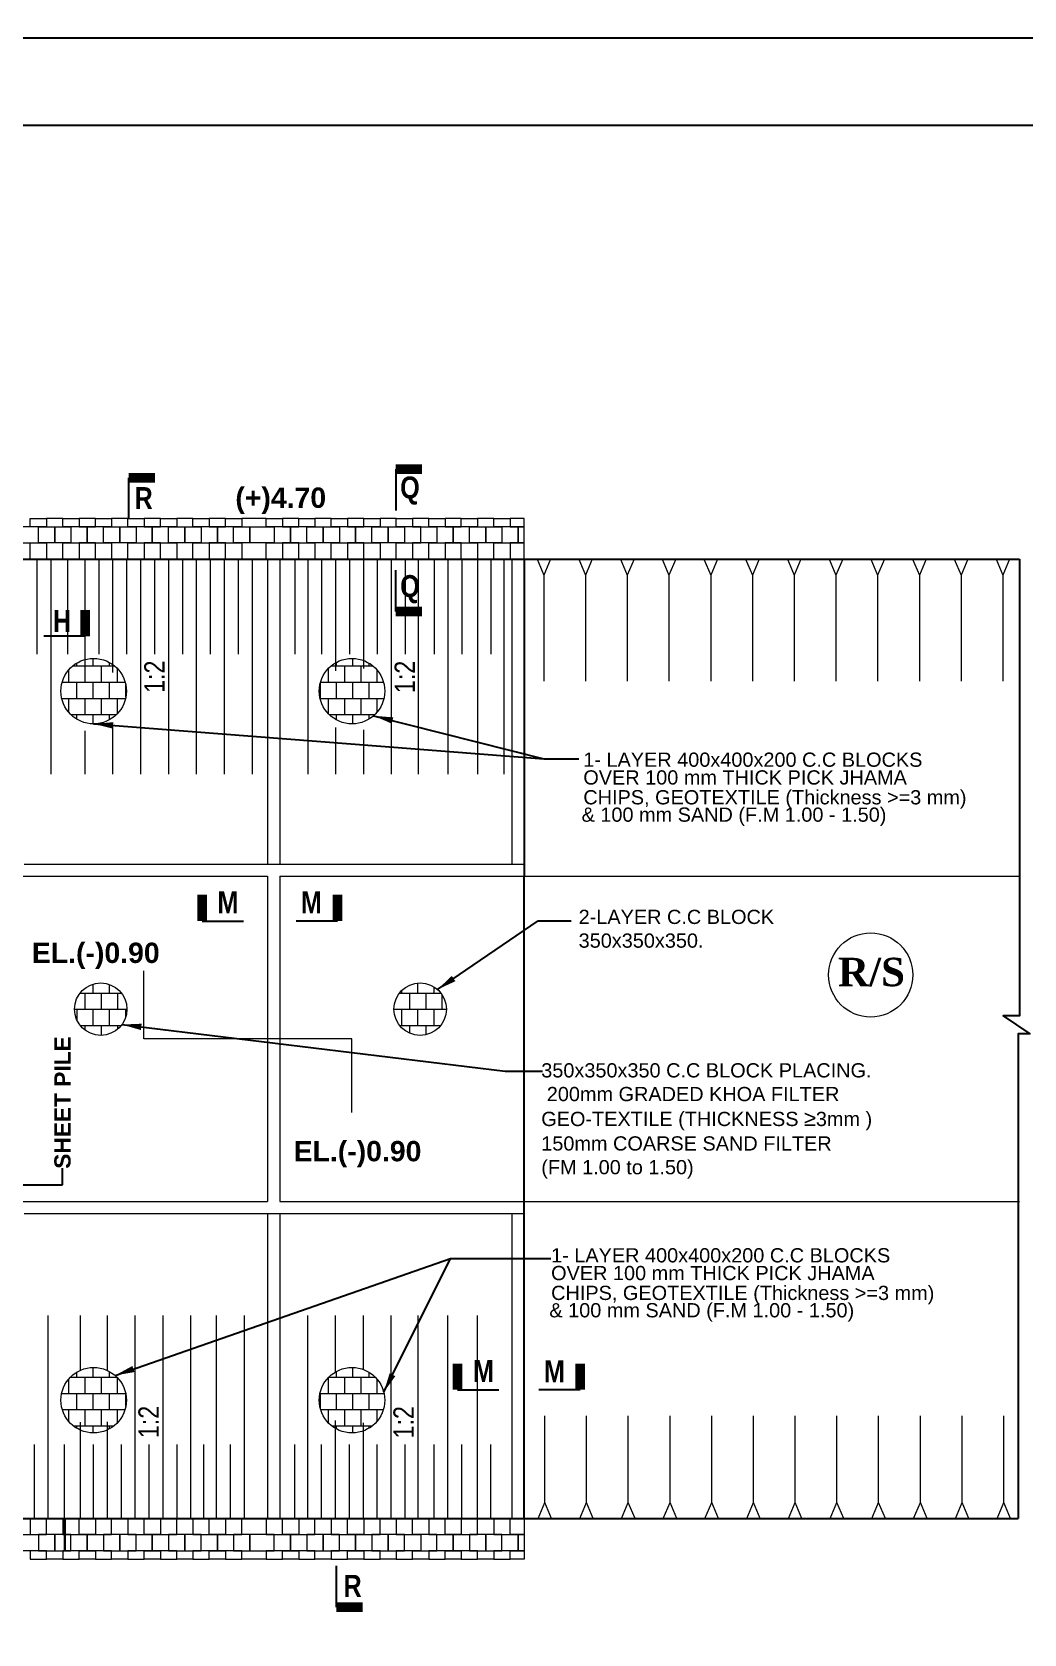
# Model space of a CAD drawing. Extents: x -358915 to 1258323, y -1667244 to -305611.
# Drawn here: x 196724 to 221126, y -1470152 to -1430739 of the extents above; entities that cross this region are included whole.
import ezdxf

# ---------------------------------------------------------------- set-up
doc = ezdxf.new("R2010")
doc.units = 0
doc.header["$LTSCALE"] = 300
doc.header["$MEASUREMENT"] = 0
doc.layers.get('DEFPOINTS').update_dxf_attribs({"linetype": 'CONTINUOUS'})
for name, color, linetype, lineweight in [('Dim', 7, 'CONTINUOUS', 9), ('Dimension', 8, 'CONTINUOUS', 18), ('line2', 3, 'CONTINUOUS', 30), ('slop', 8, 'CONTINUOUS', 9)]:
    doc.layers.add(name, color=color, linetype=linetype, lineweight=lineweight)
doc.layers.add('LINE', color=7, linetype='CONTINUOUS')
doc.layers.add('TEXT', color=10, linetype='CONTINUOUS')
doc.styles.add('1-2', font='arial.ttf')
doc.styles.add('3-16', font='ARIALN.TTF')
doc.styles.add('Arial', font='arial.ttf')
doc.styles.add('DIM', font='isocp3.shx')
doc.styles.add('text', font='ARIALN.TTF', dxfattribs={"height": 1.6})
doc.dimstyles.new('3', dxfattribs={"dimtxt": 225, "dimasz": 350, "dimexe": 100, "dimexo": 25, "dimgap": 9, "dimtad": 0, "dimdec": 0, "dimzin": 0, "dimdsep": 46, "dimtxsty": 'Standard', "dimcen": 0, "dimclrd": 5, "dimclre": 6, "dimclrt": 256, "dimadec": 0, "dimazin": 0, "dimtfac": 1, "dimtdec": 0, "dimtofl": 0, "dimtmove": 2, "dimatfit": 3, "dimfxl": 1, "dimtolj": 1, "dimtzin": 0, "dimarcsym": 0})
doc.dimstyles.new('dim_240', dxfattribs={"dimtxt": 480, "dimasz": 480, "dimexe": 300, "dimexo": 200, "dimgap": 200, "dimtad": 1, "dimdec": 0, "dimzin": 0, "dimdsep": 46, "dimtxsty": 'DIM', "dimcen": 350, "dimclrd": 5, "dimclre": 5, "dimclrt": 7, "dimadec": 0, "dimazin": 0, "dimtfac": 1, "dimtdec": 0, "dimtmove": 0, "dimatfit": 3, "dimfxl": 20, "dimtolj": 1, "dimtzin": 0, "dimarcsym": 0})

# ---------------------------------------------------------------- blocks, each defined once
blk = doc.blocks.new('sec')
at = {"layer": 'TEXT', "color": 5, "const_width": 200}
blk.add_lwpolyline([(0, 0), (0, 537)], dxfattribs=at)
at = {"layer": 'TEXT', "color": 5}
blk.add_lwpolyline([(0, 0), (-848, 0)], dxfattribs=at)
blk = doc.blocks.new('*D1496')
at = {"layer": 'DEFPOINTS', "color": 0, "ltscale": 0.5, "transparency": 16777216}
for p in [(234603, -1430887), (124786, -1433031), (234603, -1433031)]:
    blk.add_point(p, dxfattribs=at)
at = {"layer": 'LINE', "color": 6, "lineweight": -2, "ltscale": 0.5, "transparency": 16777216}
for p, q in [((124786, -1433006), (124786, -1430787)), ((234603, -1433006), (234603, -1430787))]:
    blk.add_line(p, q, dxfattribs=at)
at = {"layer": 'LINE', "color": 5, "lineweight": -2, "ltscale": 0.5, "transparency": 16777216}
for p, q in [((125136, -1430887), (179141, -1430887)), ((234253, -1430887), (180247, -1430887))]:
    blk.add_line(p, q, dxfattribs=at)
at = {"layer": 'LINE', "color": 5, "ltscale": 0.5, "transparency": 16777216}
for points in [[(125136, -1430829), (125136, -1430945), (124786, -1430887)], [(234253, -1430829), (234253, -1430945), (234603, -1430887)]]:
    blk.add_solid(points, dxfattribs=at)
at = {"layer": 'LINE', "ltscale": 0.5, "transparency": 16777216, "insert": (179694, -1430887), "char_height": 225, "attachment_point": 5}
blk.add_mtext('\\A1;109817', dxfattribs=at)

msp = doc.modelspace()

# ---------------------------------------------------------------- hatches: boundary and pattern name
at = {"layer": 'Dimension', "lineweight": 13, "ltscale": 2}
h = msp.add_hatch(dxfattribs=at)
h.set_pattern_fill('AR-B88', color=8, scale=50, style=0)
h.set_pattern_definition([(0, (-173570.24, -1517933.85), (9e-14, 400), []), (90, (-173570.24, -1517933.85), (-200, 400), [400, -400])])
h.paths.add_polyline_path([(199044.4, -1446955.7, 1), (197433.4, -1446955.7, 1)])
h = msp.add_hatch(dxfattribs=at)
h.set_pattern_fill('AR-B88', color=8, scale=50, style=0)
h.set_pattern_definition([(0, (-172382.9, -1517933.85), (9e-14, 400), []), (90, (-172382.91, -1517933.85), (-200, 400), [400, -400])])
h.paths.add_polyline_path([(205402.2, -1446955.7, 1), (203791.2, -1446955.7, 1)])
h = msp.add_hatch(dxfattribs=at)
h.set_pattern_fill('AR-B88', color=8, scale=50, style=0)
h.set_pattern_definition([(0, (-173968.74, -1517983.85), (9e-14, 400), []), (90, (-173968.74, -1517983.85), (-200, 400), [400, -400])])
h.paths.add_polyline_path([(197769.5, -1454780, 1), (199058.3, -1454780, 1)])
h = msp.add_hatch(dxfattribs=at)
h.set_pattern_fill('AR-B88', color=8, scale=50, style=0)
h.set_pattern_definition([(0, (-172382.9, -1517983.85), (9e-14, 400), []), (90, (-172382.91, -1517983.85), (-200, 400), [400, -400])])
h.paths.add_polyline_path([(205627.6, -1454780, 1), (206916.4, -1454780, 1)])
h = msp.add_hatch(dxfattribs=at)
h.set_pattern_fill('AR-B88', color=8, scale=50, style=0)
h.set_pattern_definition([(0, (-173570.24, -1517833.85), (9e-14, 400), []), (90, (-173570.24, -1517833.85), (-200, 400), [400, -400])])
h.paths.add_polyline_path([(197433.4, -1464401.1, 1), (199044.4, -1464401.1, 1)])
h = msp.add_hatch(dxfattribs=at)
h.set_pattern_fill('AR-B88', color=8, scale=50, style=0)
h.set_pattern_definition([(0, (-172382.9, -1517833.85), (9e-14, 400), []), (90, (-172382.91, -1517833.85), (-200, 400), [400, -400])])
h.paths.add_polyline_path([(203791.2, -1464401.1, 1), (205402.2, -1464401.1, 1)])

# ---------------------------------------------------------------- linework, layer by layer
at = {"layer": 'Dim', "color": 8, "ltscale": 500}
for p, q in [((196842.9, -1443709.1), (196842.9, -1446045.7)), ((197185.8, -1443709.1), (197185.8, -1448995.1)), ((197597.8, -1443709.1), (197597.8, -1446045.7)), ((198021.7, -1443709.1), (198021.7, -1446380.1)), ((198364.6, -1443709.1), (198364.6, -1446045.7)), ((198707.5, -1443709.1), (198707.5, -1446500.6)), ((199050.4, -1443709.1), (199050.4, -1446045.7)), ((199393.3, -1443709.1), (199393.3, -1448995.1)), ((199736.2, -1443709.1), (199736.2, -1446045.7)), ((200079.1, -1443709.1), (200079.1, -1448995.1)), ((200422, -1443709.1), (200422, -1446045.7)), ((200764.9, -1443709.1), (200764.9, -1448995.1)), ((201107.8, -1443709.1), (201107.8, -1446045.7)), ((201450.7, -1443709.1), (201450.7, -1448995.1)), ((201793.6, -1443709.1), (201793.6, -1446045.7)), ((202136.5, -1443709.1), (202136.5, -1448995.1)), ((203191.5, -1443709.1), (203191.5, -1446045.7)), ((203505, -1443709.1), (203505, -1448995.1)), ((203847.9, -1443709.1), (203847.9, -1446045.7)), ((204190.8, -1443709.1), (204190.8, -1446460)), ((204533.7, -1443709.1), (204533.7, -1446045.7)), ((204876.6, -1443709.1), (204876.6, -1446400.4)), ((205217.6, -1443709.1), (205217.6, -1446045.7)), ((205558.6, -1443709.1), (205558.6, -1448995.1)), ((205899.7, -1443709.1), (205899.7, -1446045.7)), ((206224.9, -1443709.1), (206224.9, -1448995.1)), ((206613.1, -1443709.1), (206613.1, -1446045.7)), ((206954.1, -1443709.1), (206954.1, -1448995.1)), ((207295.2, -1443709.1), (207295.2, -1446045.7)), ((207683.4, -1443709.1), (207683.4, -1448995.1)), ((208008.6, -1443709.1), (208008.6, -1446045.7)), ((208333.8, -1443709.1), (208333.8, -1448995.1)), ((198021.7, -1447931.4), (198021.7, -1448995.1)), ((198707.5, -1447810.9), (198707.5, -1448995.1)), ((204190.8, -1447851.5), (204190.8, -1448995.1)), ((204876.6, -1447911.1), (204876.6, -1448995.1)), ((197124.6, -1467309.1), (197124.6, -1462316.3)), ((197914, -1463664.1), (197914, -1462316.3)), ((198580.2, -1463671.5), (198580.2, -1462316.3)), ((199262.3, -1467309.1), (199262.3, -1462316.3)), ((199948.1, -1467309.1), (199948.1, -1462316.3)), ((200633.9, -1467309.1), (200633.9, -1462316.3)), ((201260.9, -1467309.1), (201260.9, -1462316.3)), ((201946.7, -1467309.1), (201946.7, -1462316.3)), ((203505, -1467309.1), (203505, -1462316.3)), ((204190.8, -1463705.4), (204190.8, -1462316.3)), ((204876.6, -1463645.8), (204876.6, -1462316.3)), ((205558.6, -1467309.1), (205558.6, -1462316.3)), ((206224.9, -1467309.1), (206224.9, -1462316.3)), ((206954.1, -1467309.1), (206954.1, -1462316.3)), ((207683.4, -1467309.1), (207683.4, -1462316.3)), ((197914, -1467309.1), (197914, -1464938.2)), ((198580.2, -1467309.1), (198580.2, -1464930.8)), ((204190.8, -1467309.1), (204190.8, -1464896.9)), ((204876.6, -1467309.1), (204876.6, -1464956.5)), ((196783.6, -1467309.1), (196783.6, -1465487.7)), ((197525.7, -1467309.1), (197525.7, -1465487.7)), ((198239.2, -1467309.1), (198239.2, -1465487.7)), ((198921.2, -1467309.1), (198921.2, -1465487.7)), ((199605.2, -1467309.1), (199605.2, -1465487.7)), ((200291, -1467309.1), (200291, -1465487.7)), ((200947.4, -1467309.1), (200947.4, -1465487.7)), ((201603.8, -1467309.1), (201603.8, -1465487.7)), ((203191.5, -1467309.1), (203191.5, -1465487.7)), ((203847.9, -1467309.1), (203847.9, -1465487.7)), ((204533.7, -1467309.1), (204533.7, -1465487.7)), ((205217.6, -1467309.1), (205217.6, -1465487.7)), ((205899.7, -1467309.1), (205899.7, -1465487.7)), ((206613.1, -1467309.1), (206613.1, -1465487.7)), ((207295.2, -1467309.1), (207295.2, -1465487.7)), ((208008.6, -1467309.1), (208008.6, -1465487.7))]:
    msp.add_line(p, q, dxfattribs=at)
at = {"layer": 'Dim', "color": 8, "ltscale": 500, "elevation": 0}
for points in [[(209146.8, -1443709.1), (209313.5, -1444104.2)], [(209146.8, -1443709.1), (209313.5, -1444104.2)], [(209480.2, -1443709.1), (209313.5, -1444104.2)], [(209480.2, -1443709.1), (209313.5, -1444104.2)], [(210173.4, -1443709.1), (210340.1, -1444104.2)], [(210173.4, -1443709.1), (210340.1, -1444104.2)], [(210506.8, -1443709.1), (210340.1, -1444104.2)], [(210506.8, -1443709.1), (210340.1, -1444104.2)], [(211200, -1443709.1), (211366.7, -1444104.2)], [(211200, -1443709.1), (211366.7, -1444104.2)], [(211533.4, -1443709.1), (211366.7, -1444104.2)], [(211533.4, -1443709.1), (211366.7, -1444104.2)], [(212226.6, -1443709.1), (212393.3, -1444104.2)], [(212226.6, -1443709.1), (212393.3, -1444104.2)], [(212560, -1443709.1), (212393.3, -1444104.2)], [(212560, -1443709.1), (212393.3, -1444104.2)], [(213253.2, -1443709.1), (213419.9, -1444104.2)], [(213253.2, -1443709.1), (213419.9, -1444104.2)], [(213586.6, -1443709.1), (213419.9, -1444104.2)], [(213586.6, -1443709.1), (213419.9, -1444104.2)], [(214279.8, -1443709.1), (214446.5, -1444104.2)], [(214279.8, -1443709.1), (214446.5, -1444104.2)], [(214613.2, -1443709.1), (214446.5, -1444104.2)], [(214613.2, -1443709.1), (214446.5, -1444104.2)], [(215306.4, -1443709), (215473.1, -1444104.2)], [(215306.4, -1443709), (215473.1, -1444104.2)], [(215639.8, -1443709), (215473.1, -1444104.2)], [(215639.8, -1443709), (215473.1, -1444104.2)], [(216333, -1443709), (216499.7, -1444104.2)], [(216333, -1443709), (216499.7, -1444104.2)], [(216666.4, -1443709), (216499.7, -1444104.2)], [(216666.4, -1443709), (216499.7, -1444104.2)], [(217359.7, -1443709), (217526.3, -1444104.2)], [(217359.7, -1443709), (217526.3, -1444104.2)], [(217693, -1443709), (217526.3, -1444104.2)], [(217693, -1443709), (217526.3, -1444104.2)], [(218386.3, -1443709.1), (218552.9, -1444104.2)], [(218386.3, -1443709.1), (218552.9, -1444104.2)], [(218719.6, -1443709.1), (218552.9, -1444104.2)], [(218719.6, -1443709.1), (218552.9, -1444104.2)], [(219412.9, -1443709), (219579.5, -1444104.2)], [(219412.9, -1443709), (219579.5, -1444104.2)], [(219746.2, -1443709), (219579.5, -1444104.2)], [(219746.2, -1443709), (219579.5, -1444104.2)], [(220439.4, -1443709.1), (220606.1, -1444104.2)], [(220439.4, -1443709.1), (220606.1, -1444104.2)], [(220772.8, -1443709.1), (220606.1, -1444104.2)], [(220772.8, -1443709.1), (220606.1, -1444104.2)], [(209313.5, -1444104.2), (209313.5, -1446706.8)], [(211366.7, -1444104.2), (211366.7, -1446706.8)], [(213419.9, -1444104.2), (213419.9, -1446706.8)], [(215473.1, -1444104.2), (215473.1, -1446706.8)], [(217526.3, -1444104.2), (217526.4, -1446706.8)], [(219579.5, -1444104.2), (219579.5, -1446706.8)], [(209338.8, -1466914), (209338.8, -1464785.8)], [(211392, -1466914), (211391.9, -1464785.8)], [(213445.2, -1466914), (213445.2, -1464785.8)], [(215498.4, -1466913.9), (215498.4, -1464785.8)], [(217551.6, -1466913.9), (217551.6, -1464785.8)], [(219604.8, -1466913.9), (219604.8, -1464785.8)], [(209172.1, -1467309.1), (209338.8, -1466913.9)], [(209172.1, -1467309.1), (209338.8, -1466913.9)], [(209505.4, -1467309.1), (209338.8, -1466913.9)], [(209505.4, -1467309.1), (209338.8, -1466913.9)], [(210198.7, -1467309.1), (210365.4, -1466913.9)], [(210198.7, -1467309.1), (210365.4, -1466913.9)], [(210532, -1467309.1), (210365.4, -1466913.9)], [(210532, -1467309.1), (210365.4, -1466913.9)], [(211225.3, -1467309.1), (211392, -1466913.9)], [(211225.3, -1467309.1), (211392, -1466913.9)], [(211558.6, -1467309.1), (211392, -1466913.9)], [(211558.6, -1467309.1), (211392, -1466913.9)], [(212251.9, -1467309.1), (212418.6, -1466913.9)], [(212251.9, -1467309.1), (212418.6, -1466913.9)], [(212585.2, -1467309.1), (212418.6, -1466913.9)], [(212585.2, -1467309.1), (212418.6, -1466913.9)], [(213278.5, -1467309.1), (213445.2, -1466913.9)], [(213278.5, -1467309.1), (213445.2, -1466913.9)], [(213611.8, -1467309.1), (213445.2, -1466913.9)], [(213611.8, -1467309.1), (213445.2, -1466913.9)], [(214305.1, -1467309.1), (214471.8, -1466913.9)], [(214305.1, -1467309.1), (214471.8, -1466913.9)], [(214638.4, -1467309.1), (214471.8, -1466913.9)], [(214638.4, -1467309.1), (214471.8, -1466913.9)], [(215331.7, -1467309.1), (215498.4, -1466913.9)], [(215331.7, -1467309.1), (215498.4, -1466913.9)], [(215665, -1467309.1), (215498.4, -1466913.9)], [(215665, -1467309.1), (215498.4, -1466913.9)], [(216358.3, -1467309.1), (216525, -1466913.9)], [(216358.3, -1467309.1), (216525, -1466913.9)], [(216691.6, -1467309.1), (216525, -1466913.9)], [(216691.6, -1467309.1), (216525, -1466913.9)], [(217384.9, -1467309.1), (217551.6, -1466913.9)], [(217384.9, -1467309.1), (217551.6, -1466913.9)], [(217718.2, -1467309.1), (217551.6, -1466913.9)], [(217718.2, -1467309.1), (217551.6, -1466913.9)], [(218411.5, -1467309.1), (218578.2, -1466913.9)], [(218411.5, -1467309.1), (218578.2, -1466913.9)], [(218744.8, -1467309.1), (218578.2, -1466913.9)], [(218744.8, -1467309.1), (218578.2, -1466913.9)], [(219438.1, -1467309.1), (219604.8, -1466913.9)], [(219438.1, -1467309.1), (219604.8, -1466913.9)], [(219771.5, -1467309.1), (219604.8, -1466913.9)], [(219771.5, -1467309.1), (219604.8, -1466913.9)], [(220464.7, -1467309.1), (220631.4, -1466913.9)], [(220464.7, -1467309.1), (220631.4, -1466913.9)], [(220798.1, -1467309.1), (220631.4, -1466913.9)], [(220798.1, -1467309), (220631.4, -1466913.9)]]:
    msp.add_lwpolyline(points, dxfattribs=at)
at = {"layer": 'Dim', "color": 8, "ltscale": 500}
for points in [[(210340.1, -1444104.2), (210340.1, -1446706.8)], [(212393.3, -1444104.2), (212393.3, -1446706.8)], [(214446.5, -1444104.2), (214446.5, -1446706.8)], [(216499.7, -1444104.2), (216499.7, -1446706.8)], [(218552.9, -1444104.2), (218552.9, -1446706.8)], [(220606.1, -1444104.2), (220606.1, -1446706.8)], [(210365.4, -1466914), (210365.4, -1464785.8)], [(212418.6, -1466914), (212418.6, -1464785.8)], [(214471.8, -1466914), (214471.8, -1464785.8)], [(216525, -1466914), (216525, -1464785.8)], [(218578.2, -1466914), (218578.2, -1464785.8)], [(220631.4, -1466914), (220631.3, -1464785.8)]]:
    msp.add_lwpolyline(points, dxfattribs=at)
at = {"layer": 'Dimension', "color": 0, "lineweight": 13, "ltscale": 2}
for p, q in [((194530.3, -1443709.1), (221014.5, -1443709.1)), ((202517.6, -1443709.1), (202517.6, -1451209.1)), ((202817.6, -1443709.1), (202817.6, -1451209.1)), ((208530.3, -1443709.1), (208530.3, -1451209.1)), ((194530.3, -1451509.1), (202517.6, -1451509.1)), ((196530.3, -1451209.1), (208830.3, -1451209.1)), ((202517.6, -1451509.1), (202517.6, -1459509.1)), ((202817.6, -1451509.1), (202817.6, -1459509.1)), ((202817.6, -1451509.1), (221014.5, -1451509.1)), ((194530.3, -1459509.1), (202517.6, -1459509.1)), ((196530.3, -1459809.1), (208830.3, -1459809.1)), ((202517.6, -1459809.1), (202517.6, -1467309.1)), ((202817.6, -1459509.1), (221016.5, -1459509.1)), ((202817.6, -1459809.1), (202817.6, -1467309.1)), ((208530.3, -1459809.1), (208530.3, -1467309.1))]:
    msp.add_line(p, q, dxfattribs=at)
at = {"layer": 'Dimension', "color": 0, "lineweight": 18, "ltscale": 2}
for p, q in [((209001.2, -1443709.1, 0), (209525.9, -1443709.1, 0)), ((208830.3, -1467309.1, 0), (209363.5, -1467309.1, 0))]:
    msp.add_line(p, q, dxfattribs=at)
at = {"layer": 'Dimension', "color": 4, "lineweight": 13, "ltscale": 2, "elevation": 0}
for points in [[(196480.9, -1443309.6), (196881, -1443309.6), (196881, -1442909.6), (196480.9, -1442909.6)], [(197281.2, -1443309.6), (196881, -1443309.6), (196881, -1442909.6), (197281.2, -1442909.6)], [(197681.3, -1443309.6), (197281.2, -1443309.6), (197281.2, -1442909.6), (197681.3, -1442909.6)], [(197681.3, -1443309.6), (198081.5, -1443309.6), (198081.5, -1442909.6), (197681.3, -1442909.6)], [(198081.5, -1443309.6), (198481.7, -1443309.6), (198481.7, -1442909.6), (198081.5, -1442909.6)], [(198881.8, -1443309.6), (198481.7, -1443309.6), (198481.7, -1442909.6), (198881.8, -1442909.6)], [(199282, -1443309.6), (198881.8, -1443309.6), (198881.8, -1442909.6), (199282, -1442909.6)], [(199282, -1443309.6), (199682.1, -1443309.6), (199682.1, -1442909.6), (199282, -1442909.6)], [(199682.1, -1443309.6), (200082.3, -1443309.6), (200082.3, -1442909.6), (199682.1, -1442909.6)], [(200482.4, -1443309.6), (200082.3, -1443309.6), (200082.3, -1442909.6), (200482.4, -1442909.6)], [(200882.6, -1443309.6), (200482.4, -1443309.6), (200482.4, -1442909.6), (200882.6, -1442909.6)], [(200882.6, -1443309.6), (201282.8, -1443309.6), (201282.8, -1442909.6), (200882.6, -1442909.6)], [(201282.8, -1443309.6), (201682.9, -1443309.6), (201682.9, -1442909.6), (201282.8, -1442909.6)], [(202083.1, -1443309.6), (201682.9, -1443309.6), (201682.9, -1442909.6), (202083.1, -1442909.6)], [(202683.2, -1443309.6), (202083.1, -1443309.6), (202083.1, -1442909.6), (202683.2, -1442909.6)], [(202683.2, -1443309.6), (203083.4, -1443309.6), (203083.4, -1442909.6), (202683.2, -1442909.6)], [(203083.4, -1443309.6), (203483.6, -1443309.6), (203483.6, -1442909.6), (203083.4, -1442909.6)], [(203883.7, -1443309.6), (203483.6, -1443309.6), (203483.6, -1442909.6), (203883.7, -1442909.6)], [(204283.9, -1443309.6), (203883.7, -1443309.6), (203883.7, -1442909.6), (204283.9, -1442909.6)], [(204283.9, -1443309.6), (204684, -1443309.6), (204684, -1442909.6), (204283.9, -1442909.6)], [(204684, -1443309.6), (205084.2, -1443309.6), (205084.2, -1442909.6), (204684, -1442909.6)], [(205484.3, -1443309.6), (205084.2, -1443309.6), (205084.2, -1442909.6), (205484.3, -1442909.6)], [(205884.5, -1443309.6), (205484.3, -1443309.6), (205484.3, -1442909.6), (205884.5, -1442909.6)], [(205884.5, -1443309.6), (206284.7, -1443309.6), (206284.7, -1442909.6), (205884.5, -1442909.6)], [(206684.8, -1443309.6), (206284.7, -1443309.6), (206284.7, -1442909.6), (206684.8, -1442909.6)], [(206684.8, -1443309.6), (207085, -1443309.6), (207085, -1442909.6), (206684.8, -1442909.6)], [(207085, -1443309.6), (207485.1, -1443309.6), (207485.1, -1442909.6), (207085, -1442909.6)], [(207885.3, -1443309.6), (207485.1, -1443309.6), (207485.1, -1442909.6), (207885.3, -1442909.6)], [(208285.4, -1443309.6), (207885.3, -1443309.6), (207885.3, -1442909.6), (208285.4, -1442909.6)], [(208285.4, -1443309.6), (208685.6, -1443309.6), (208685.6, -1442909.6), (208285.4, -1442909.6)], [(208685.6, -1443309.6), (208830.3, -1443309.6), (208830.3, -1442909.6), (208685.6, -1442909.6)], [(197081.1, -1443709.6), (196680.9, -1443709.6), (196680.9, -1443309.6), (197081.1, -1443309.6)], [(197081.1, -1443709.6), (197481.3, -1443709.6), (197481.3, -1443309.6), (197081.1, -1443309.6)], [(197881.4, -1443709.6), (197481.3, -1443709.6), (197481.3, -1443309.6), (197881.4, -1443309.6)], [(197881.4, -1443709.6), (198281.6, -1443709.6), (198281.6, -1443309.6), (197881.4, -1443309.6)], [(198681.7, -1443709.6), (198281.6, -1443709.6), (198281.6, -1443309.6), (198681.7, -1443309.6)], [(198681.7, -1443709.6), (199081.9, -1443709.6), (199081.9, -1443309.6), (198681.7, -1443309.6)], [(199482.1, -1443709.6), (199081.9, -1443709.6), (199081.9, -1443309.6), (199482.1, -1443309.6)], [(199482.1, -1443709.6), (199882.2, -1443709.6), (199882.2, -1443309.6), (199482.1, -1443309.6)], [(200282.4, -1443709.6), (199882.2, -1443709.6), (199882.2, -1443309.6), (200282.4, -1443309.6)], [(200282.4, -1443709.6), (200682.5, -1443709.6), (200682.5, -1443309.6), (200282.4, -1443309.6)], [(201082.7, -1443709.6), (200682.5, -1443709.6), (200682.5, -1443309.6), (201082.7, -1443309.6)], [(201082.7, -1443709.6), (201482.8, -1443709.6), (201482.8, -1443309.6), (201082.7, -1443309.6)], [(201883, -1443709.6), (201482.8, -1443709.6), (201482.8, -1443309.6), (201883, -1443309.6)], [(201883, -1443709.6), (202483.2, -1443709.6), (202483.2, -1443309.6), (201883, -1443309.6)], [(202883.3, -1443709.6), (202483.2, -1443709.6), (202483.2, -1443309.6), (202883.3, -1443309.6)], [(202883.3, -1443709.6), (203283.5, -1443709.6), (203283.5, -1443309.6), (202883.3, -1443309.6)], [(203683.6, -1443709.6), (203283.5, -1443709.6), (203283.5, -1443309.6), (203683.6, -1443309.6)], [(203683.6, -1443709.6), (204083.8, -1443709.6), (204083.8, -1443309.6), (203683.6, -1443309.6)], [(204483.9, -1443709.6), (204083.8, -1443709.6), (204083.8, -1443309.6), (204483.9, -1443309.6)], [(204483.9, -1443709.6), (204884.1, -1443709.6), (204884.1, -1443309.6), (204483.9, -1443309.6)], [(205284.3, -1443709.6), (204884.1, -1443709.6), (204884.1, -1443309.6), (205284.3, -1443309.6)], [(205284.3, -1443709.6), (205684.4, -1443709.6), (205684.4, -1443309.6), (205284.3, -1443309.6)], [(206084.6, -1443709.6), (205684.4, -1443709.6), (205684.4, -1443309.6), (206084.6, -1443309.6)], [(206084.6, -1443709.6), (206484.7, -1443709.6), (206484.7, -1443309.6), (206084.6, -1443309.6)], [(206884.9, -1443709.6), (206484.7, -1443709.6), (206484.7, -1443309.6), (206884.9, -1443309.6)], [(206884.9, -1443709.6), (207285, -1443709.6), (207285, -1443309.6), (206884.9, -1443309.6)], [(207685.2, -1443709.6), (207285, -1443709.6), (207285, -1443309.6), (207685.2, -1443309.6)], [(207685.2, -1443709.6), (208085.4, -1443709.6), (208085.4, -1443309.6), (207685.2, -1443309.6)], [(208485.5, -1443709.6), (208085.4, -1443709.6), (208085.4, -1443309.6), (208485.5, -1443309.6)], [(208485.5, -1443709.6), (208830.3, -1443709.6), (208830.3, -1443309.6), (208485.5, -1443309.6)], [(197081.1, -1467309.1), (196680.9, -1467309.1), (196680.9, -1467709.1), (197081.1, -1467709.1)], [(197081.1, -1467309.1), (197481.3, -1467309.1), (197481.3, -1467709.1), (197081.1, -1467709.1)], [(197881.4, -1467309.1), (197481.3, -1467309.1), (197481.3, -1467709.1), (197881.4, -1467709.1)], [(197881.4, -1467309.1), (198281.6, -1467309.1), (198281.6, -1467709.1), (197881.4, -1467709.1)], [(198681.7, -1467309.1), (198281.6, -1467309.1), (198281.6, -1467709.1), (198681.7, -1467709.1)], [(198681.7, -1467309.1), (199081.9, -1467309.1), (199081.9, -1467709.1), (198681.7, -1467709.1)], [(199482.1, -1467309.1), (199081.9, -1467309.1), (199081.9, -1467709.1), (199482.1, -1467709.1)], [(199482.1, -1467309.1), (199882.2, -1467309.1), (199882.2, -1467709.1), (199482.1, -1467709.1)], [(200282.4, -1467309.1), (199882.2, -1467309.1), (199882.2, -1467709.1), (200282.4, -1467709.1)], [(200282.4, -1467309.1), (200682.5, -1467309.1), (200682.5, -1467709.1), (200282.4, -1467709.1)], [(201082.7, -1467309.1), (200682.5, -1467309.1), (200682.5, -1467709.1), (201082.7, -1467709.1)], [(201082.7, -1467309.1), (201482.8, -1467309.1), (201482.8, -1467709.1), (201082.7, -1467709.1)], [(201883, -1467309.1), (201482.8, -1467309.1), (201482.8, -1467709.1), (201883, -1467709.1)], [(201883, -1467309.1), (202483.2, -1467309.1), (202483.2, -1467709.1), (201883, -1467709.1)], [(202883.3, -1467309.1), (202483.2, -1467309.1), (202483.2, -1467709.1), (202883.3, -1467709.1)], [(202883.3, -1467309.1), (203283.5, -1467309.1), (203283.5, -1467709.1), (202883.3, -1467709.1)], [(203683.6, -1467309.1), (203283.5, -1467309.1), (203283.5, -1467709.1), (203683.6, -1467709.1)], [(203683.6, -1467309.1), (204083.8, -1467309.1), (204083.8, -1467709.1), (203683.6, -1467709.1)], [(204483.9, -1467309.1), (204083.8, -1467309.1), (204083.8, -1467709.1), (204483.9, -1467709.1)], [(204483.9, -1467309.1), (204884.1, -1467309.1), (204884.1, -1467709.1), (204483.9, -1467709.1)], [(205284.3, -1467309.1), (204884.1, -1467309.1), (204884.1, -1467709.1), (205284.3, -1467709.1)], [(205284.3, -1467309.1), (205684.4, -1467309.1), (205684.4, -1467709.1), (205284.3, -1467709.1)], [(206084.6, -1467309.1), (205684.4, -1467309.1), (205684.4, -1467709.1), (206084.6, -1467709.1)], [(206084.6, -1467309.1), (206484.7, -1467309.1), (206484.7, -1467709.1), (206084.6, -1467709.1)], [(206884.9, -1467309.1), (206484.7, -1467309.1), (206484.7, -1467709.1), (206884.9, -1467709.1)], [(206884.9, -1467309.1), (207285, -1467309.1), (207285, -1467709.1), (206884.9, -1467709.1)], [(207685.2, -1467309.1), (207285, -1467309.1), (207285, -1467709.1), (207685.2, -1467709.1)], [(207685.2, -1467309.1), (208085.4, -1467309.1), (208085.4, -1467709.1), (207685.2, -1467709.1)], [(208485.5, -1467309.1), (208085.4, -1467309.1), (208085.4, -1467709.1), (208485.5, -1467709.1)], [(208485.5, -1467309.1), (208830.3, -1467309.1), (208830.3, -1467709.1), (208485.5, -1467709.1)], [(196480.9, -1467709.1), (196881, -1467709.1), (196881, -1468109.1), (196480.9, -1468109.1)], [(197281.2, -1467709.1), (196881, -1467709.1), (196881, -1468109.1), (197281.2, -1468109.1)], [(197681.3, -1467709.1), (197281.2, -1467709.1), (197281.2, -1468109.1), (197681.3, -1468109.1)], [(197681.3, -1467709.1), (198081.5, -1467709.1), (198081.5, -1468109.1), (197681.3, -1468109.1)], [(198081.5, -1467709.1), (198481.7, -1467709.1), (198481.7, -1468109.1), (198081.5, -1468109.1)], [(198881.8, -1467709.1), (198481.7, -1467709.1), (198481.7, -1468109.1), (198881.8, -1468109.1)], [(199282, -1467709.1), (198881.8, -1467709.1), (198881.8, -1468109.1), (199282, -1468109.1)], [(199282, -1467709.1), (199682.1, -1467709.1), (199682.1, -1468109.1), (199282, -1468109.1)], [(199682.1, -1467709.1), (200082.3, -1467709.1), (200082.3, -1468109.1), (199682.1, -1468109.1)], [(200482.4, -1467709.1), (200082.3, -1467709.1), (200082.3, -1468109.1), (200482.4, -1468109.1)], [(200882.6, -1467709.1), (200482.4, -1467709.1), (200482.4, -1468109.1), (200882.6, -1468109.1)], [(200882.6, -1467709.1), (201282.8, -1467709.1), (201282.8, -1468109.1), (200882.6, -1468109.1)], [(201282.8, -1467709.1), (201682.9, -1467709.1), (201682.9, -1468109.1), (201282.8, -1468109.1)], [(202083.1, -1467709.1), (201682.9, -1467709.1), (201682.9, -1468109.1), (202083.1, -1468109.1)], [(202683.2, -1467709.1), (202083.1, -1467709.1), (202083.1, -1468109.1), (202683.2, -1468109.1)], [(202683.2, -1467709.1), (203083.4, -1467709.1), (203083.4, -1468109.1), (202683.2, -1468109.1)], [(203083.4, -1467709.1), (203483.6, -1467709.1), (203483.6, -1468109.1), (203083.4, -1468109.1)], [(203883.7, -1467709.1), (203483.6, -1467709.1), (203483.6, -1468109.1), (203883.7, -1468109.1)], [(204283.9, -1467709.1), (203883.7, -1467709.1), (203883.7, -1468109.1), (204283.9, -1468109.1)], [(204283.9, -1467709.1), (204684, -1467709.1), (204684, -1468109.1), (204283.9, -1468109.1)], [(204684, -1467709.1), (205084.2, -1467709.1), (205084.2, -1468109.1), (204684, -1468109.1)], [(205484.3, -1467709.1), (205084.2, -1467709.1), (205084.2, -1468109.1), (205484.3, -1468109.1)], [(205884.5, -1467709.1), (205484.3, -1467709.1), (205484.3, -1468109.1), (205884.5, -1468109.1)], [(205884.5, -1467709.1), (206284.7, -1467709.1), (206284.7, -1468109.1), (205884.5, -1468109.1)], [(206684.8, -1467709.1), (206284.7, -1467709.1), (206284.7, -1468109.1), (206684.8, -1468109.1)], [(206684.8, -1467709.1), (207085, -1467709.1), (207085, -1468109.1), (206684.8, -1468109.1)], [(207085, -1467709.1), (207485.1, -1467709.1), (207485.1, -1468109.1), (207085, -1468109.1)], [(207885.3, -1467709.1), (207485.1, -1467709.1), (207485.1, -1468109.1), (207885.3, -1468109.1)], [(208285.4, -1467709.1), (207885.3, -1467709.1), (207885.3, -1468109.1), (208285.4, -1468109.1)], [(208285.4, -1467709.1), (208685.6, -1467709.1), (208685.6, -1468109.1), (208285.4, -1468109.1)], [(208685.6, -1467709.1), (208830.3, -1467709.1), (208830.3, -1468109.1), (208685.6, -1468109.1)]]:
    msp.add_lwpolyline(points, close=True, dxfattribs=at)
at = {"layer": 'Dimension', "color": 2, "lineweight": 13, "ltscale": 2, "elevation": 0}
for points in [[(197081.1, -1442909.6), (196681, -1442909.6), (196680.9, -1442709.9), (197081.1, -1442709.9)], [(197081.1, -1442909.6), (197481.3, -1442909.6), (197481.3, -1442709.9), (197081.1, -1442709.9)], [(197881.4, -1442909.6), (197481.3, -1442909.6), (197481.3, -1442709.9), (197881.4, -1442709.9)], [(197881.4, -1442909.6), (198281.6, -1442909.6), (198281.6, -1442709.9), (197881.4, -1442709.9)], [(198681.7, -1442909.6), (198281.6, -1442909.6), (198281.6, -1442709.9), (198681.7, -1442709.9)], [(198681.7, -1442909.6), (199081.9, -1442909.6), (199081.9, -1442709.9), (198681.7, -1442709.9)], [(199482.1, -1442909.6), (199081.9, -1442909.6), (199081.9, -1442709.9), (199482, -1442709.9)], [(199482.1, -1442909.6), (199882.2, -1442909.6), (199882.2, -1442709.9), (199482, -1442709.9)], [(200282.4, -1442909.6), (199882.2, -1442909.6), (199882.2, -1442709.9), (200282.4, -1442709.9)], [(200282.4, -1442909.6), (200682.5, -1442909.6), (200682.5, -1442709.9), (200282.4, -1442709.9)], [(201082.7, -1442909.6), (200682.5, -1442909.6), (200682.5, -1442709.9), (201082.7, -1442709.9)], [(201082.7, -1442909.6), (201482.8, -1442909.6), (201482.8, -1442709.9), (201082.7, -1442709.9)], [(201883, -1442909.6), (201482.8, -1442909.6), (201482.8, -1442709.9), (201883, -1442709.9)], [(201883, -1442909.6), (202483.2, -1442909.6), (202483.1, -1442709.9), (201883, -1442709.9)], [(202883.3, -1442909.6), (202483.1, -1442909.6), (202483.2, -1442709.9), (202883.3, -1442709.9)], [(202883.3, -1442909.6), (203283.5, -1442909.6), (203283.5, -1442709.9), (202883.3, -1442709.9)], [(203683.6, -1442909.6), (203283.5, -1442909.6), (203283.5, -1442709.9), (203683.6, -1442709.9)], [(203683.6, -1442909.6), (204083.8, -1442909.6), (204083.8, -1442709.9), (203683.6, -1442709.9)], [(204483.9, -1442909.6), (204083.8, -1442909.6), (204083.8, -1442709.9), (204483.9, -1442709.9)], [(204483.9, -1442909.6), (204884.1, -1442909.6), (204884.1, -1442709.9), (204483.9, -1442709.9)], [(205284.2, -1442909.6), (204884.1, -1442909.6), (204884.1, -1442709.9), (205284.3, -1442709.9)], [(205284.2, -1442909.6), (205684.4, -1442909.6), (205684.4, -1442709.9), (205284.3, -1442709.9)], [(206084.6, -1442909.6), (205684.4, -1442909.6), (205684.4, -1442709.9), (206084.6, -1442709.9)], [(206084.6, -1442909.6), (206484.7, -1442909.6), (206484.7, -1442709.9), (206084.6, -1442709.9)], [(206884.9, -1442909.6), (206484.7, -1442909.6), (206484.7, -1442709.9), (206884.9, -1442709.9)], [(206884.9, -1442909.6), (207285, -1442909.6), (207285, -1442709.9), (206884.9, -1442709.9)], [(207685.2, -1442909.6), (207285, -1442909.6), (207285, -1442709.9), (207685.2, -1442709.9)], [(207685.2, -1442909.6), (208085.3, -1442909.6), (208085.4, -1442709.9), (207685.2, -1442709.9)], [(208485.5, -1442909.6), (208085.4, -1442909.6), (208085.3, -1442709.9), (208485.5, -1442709.9)], [(208485.5, -1442909.6), (208830.3, -1442909.6), (208830.3, -1442709.9), (208485.5, -1442709.9)], [(197081.1, -1468109.1), (196681, -1468109.1), (196680.9, -1468308.8), (197081.1, -1468308.8)], [(197081.1, -1468109.1), (197481.3, -1468109.1), (197481.3, -1468308.8), (197081.1, -1468308.8)], [(197881.4, -1468109.1), (197481.3, -1468109.1), (197481.3, -1468308.8), (197881.4, -1468308.8)], [(197881.4, -1468109.1), (198281.6, -1468109.1), (198281.6, -1468308.8), (197881.4, -1468308.8)], [(198681.7, -1468109.1), (198281.6, -1468109.1), (198281.6, -1468308.8), (198681.7, -1468308.8)], [(198681.7, -1468109.1), (199081.9, -1468109.1), (199081.9, -1468308.8), (198681.7, -1468308.8)], [(199482.1, -1468109.1), (199081.9, -1468109.1), (199081.9, -1468308.8), (199482, -1468308.8)], [(199482.1, -1468109.1), (199882.2, -1468109.1), (199882.2, -1468308.8), (199482, -1468308.8)], [(200282.4, -1468109.1), (199882.2, -1468109.1), (199882.2, -1468308.8), (200282.4, -1468308.8)], [(200282.4, -1468109.1), (200682.5, -1468109.1), (200682.5, -1468308.8), (200282.4, -1468308.8)], [(201082.7, -1468109.1), (200682.5, -1468109.1), (200682.5, -1468308.8), (201082.7, -1468308.8)], [(201082.7, -1468109.1), (201482.8, -1468109.1), (201482.8, -1468308.8), (201082.7, -1468308.8)], [(201883, -1468109.1), (201482.8, -1468109.1), (201482.8, -1468308.8), (201883, -1468308.8)], [(201883, -1468109.1), (202483.2, -1468109.1), (202483.1, -1468308.8), (201883, -1468308.8)], [(202883.3, -1468109.1), (202483.1, -1468109.1), (202483.2, -1468308.8), (202883.3, -1468308.8)], [(202883.3, -1468109.1), (203283.5, -1468109.1), (203283.5, -1468308.8), (202883.3, -1468308.8)], [(203683.6, -1468109.1), (203283.5, -1468109.1), (203283.5, -1468308.8), (203683.6, -1468308.8)], [(203683.6, -1468109.1), (204083.8, -1468109.1), (204083.8, -1468308.8), (203683.6, -1468308.8)], [(204483.9, -1468109.1), (204083.8, -1468109.1), (204083.8, -1468308.8), (204483.9, -1468308.8)], [(204483.9, -1468109.1), (204884.1, -1468109.1), (204884.1, -1468308.8), (204483.9, -1468308.8)], [(205284.2, -1468109.1), (204884.1, -1468109.1), (204884.1, -1468308.8), (205284.3, -1468308.8)], [(205284.2, -1468109.1), (205684.4, -1468109.1), (205684.4, -1468308.8), (205284.3, -1468308.8)], [(206084.6, -1468109.1), (205684.4, -1468109.1), (205684.4, -1468308.8), (206084.6, -1468308.8)], [(206084.6, -1468109.1), (206484.7, -1468109.1), (206484.7, -1468308.8), (206084.6, -1468308.8)], [(206884.9, -1468109.1), (206484.7, -1468109.1), (206484.7, -1468308.8), (206884.9, -1468308.8)], [(206884.9, -1468109.1), (207285, -1468109.1), (207285, -1468308.8), (206884.9, -1468308.8)], [(207685.2, -1468109.1), (207285, -1468109.1), (207285, -1468308.8), (207685.2, -1468308.8)], [(207685.2, -1468109.1), (208085.3, -1468109.1), (208085.4, -1468308.8), (207685.2, -1468308.8)], [(208485.5, -1468109.1), (208085.4, -1468109.1), (208085.3, -1468308.8), (208485.5, -1468308.8)], [(208485.5, -1468109.1), (208830.3, -1468109.1), (208830.3, -1468308.8), (208485.5, -1468308.8)]]:
    msp.add_lwpolyline(points, close=True, dxfattribs=at)
at = {"layer": 'Dimension', "color": 0, "lineweight": 30, "ltscale": 2, "elevation": 0}
msp.add_lwpolyline([(197530.3, -1467308.3), (197530.3, -1468109.1)], dxfattribs=at)
at = {"layer": 'Dimension', "color": 0, "lineweight": 13, "ltscale": 2}
for centre, radius in [((198238.9, -1446955.7), 805.5), ((204596.7, -1446955.7), 805.5), ((198413.9, -1454780, 0), 644.4), ((206272, -1454780), 644.4), ((198238.9, -1464401.1), 805.5), ((204596.7, -1464401.1), 805.5)]:
    msp.add_circle(centre, radius, dxfattribs=at)
at = {"layer": 'LINE', "ltscale": 50}
for p, q in [((194530.3, -1443709.1, 0), (221014.5, -1443709.1)), ((194530.3, -1467309.1, 0), (220986.4, -1467309.1)), ((194530.3, -1467309.1, 0), (220986.4, -1467309.1))]:
    msp.add_line(p, q, dxfattribs=at)
at = {"layer": 'LINE'}
msp.add_lwpolyline([(234602.6, -1510687.4), (124785.7, -1510687.4), (124785.7, -1433031.1), (234602.6, -1433031.1)], close=True, dxfattribs=at)
at = {"layer": 'LINE', "elevation": 0}
for points in [[(208830.3, -1443709.1), (208830.3, -1451499.6)], [(208830.3, -1467309.1), (208830.3, -1451499.6)]]:
    msp.add_lwpolyline(points, dxfattribs=at)
at = {"layer": 'LINE'}
msp.add_lwpolyline([(221014.5, -1443709.1), (221014.5, -1454947.2), (220618.4, -1454945.3), (221272.8, -1455384.7), (220986.4, -1455388.5), (220986.4, -1467309.1)], dxfattribs=at)
at = {"layer": 'LINE', "lineweight": 18, "ltscale": 50}
msp.add_lwpolyline([(204590.3, -1457322.3), (204590.3, -1455509), (204590.3, -1455509), (199477.5, -1455509), (199477.5, -1453838.7)], dxfattribs=at)
at = {"layer": 'slop', "color": 7}
msp.add_circle((217355.7, -1453938.5, 0), 1034.5, dxfattribs=at)

# ---------------------------------------------------------------- block references
at = {"layer": 'slop', "yscale": 1.200000000011642, "zscale": 1.199999999999818, "rotation": 270}
for p, xscale in [((199100.6, -1441710.2, 0), -1.200000000011642), ((205670.1, -1441494), -1.200000000011642), ((205670.1, -1444997.7), 1.200000000011642), ((204213.4, -1469492.7), 1.200000000011642)]:
    msp.add_blockref('sec', p, dxfattribs=dict(at, xscale=xscale))
at = {"layer": 'slop', "yscale": 1.200000000011642, "zscale": 1.200000000000728}
for p, xscale in [((198030.5, -1445604.7), 1.199999999953434), ((200911.9, -1452611.2), -1.199999999953434), ((204238.2, -1452611.2), 1.199999999953434), ((207188.3, -1464144.7), -1.199999999953434), ((210206.3, -1464144.7), 1.199999999953434)]:
    msp.add_blockref('sec', p, dxfattribs=dict(at, xscale=xscale))

# ---------------------------------------------------------------- texts
at = {"layer": 'Dim', "color": 7, "style": 'Arial'}
for s, p in [('1- LAYER 400x400x200 C.C BLOCKS', (210286, -1448816.5)), ('OVER 100 mm THICK PICK JHAMA', (210286, -1449253.4)), ('CHIPS, GEOTEXTILE (Thickness >=3 mm) ', (210286, -1449741.7)), ('& 100 mm SAND (F.M 1.00 - 1.50)', (210243.2, -1450168.6)), ('1- LAYER 400x400x200 C.C BLOCKS', (209493.9, -1461010.7)), ('OVER 100 mm THICK PICK JHAMA', (209493.9, -1461447.6)), ('CHIPS, GEOTEXTILE (Thickness >=3 mm) ', (209493.9, -1461935.9)), ('& 100 mm SAND (F.M 1.00 - 1.50)', (209451.1, -1462362.8))]:
    msp.add_text(s, height=350, dxfattribs=at).set_placement(p)
at = {"layer": 'Dim', "color": 7, "char_height": 350, "attachment_point": 4, "style": 'Arial'}
for s, insert, width in [('{\\C0; }2-LAYER C.C BLOCK\\P 350x350x350.', (210035.3, -1452803.8, 0), 8349.118), ('350x350x350 C.C BLOCK PLACING.\\P 200mm GRADED KHOA FILTER\\PGEO-TEXTILE (THICKNESS {\\H1.083x;\\C0;≥}3mm )\\P150mm COARSE SAND FILTER\\P(FM 1.00 to 1.50) ', (209251.2, -1457528.8, 0), 15591.444)]:
    msp.add_mtext(s, dxfattribs=dict(at, insert=insert, width=width))
at = {"layer": 'Dimension', "color": 0, "lineweight": 13, "ltscale": 2, "char_height": 500, "width": 2351.861, "attachment_point": 5, "style": '1-2'}
for s, insert in [('{\\fArial|b1|i0|c0|p34;\\C6;(+)4.70}', (202842.6, -1442271.6, 0)), ('{\\fArial|b1|i0|c0|p34;\\C6;EL.(-)0.90}', (198292.2, -1453469.1, 0)), ('{\\fArial|b1|i0|c0|p34;\\C6;EL.(-)0.90}', (204731.1, -1458348.4))]:
    msp.add_mtext(s, dxfattribs=dict(at, insert=insert))
at = {"layer": 'Dimension', "color": 1, "lineweight": 13, "ltscale": 2, "insert": (217376.1, -1453870.4, 0), "char_height": 700, "width": 3387.731, "attachment_point": 5, "style": '1-2'}
msp.add_mtext('{\\fTimes New Roman|b1|i0|c0|p18;R/S}', dxfattribs=at)
at = {"layer": 'Dimension', "color": 0, "lineweight": 13, "ltscale": 2, "insert": (197475.3, -1457077.5, 0), "char_height": 400, "width": 5238.149, "attachment_point": 5, "rotation": 90, "style": '1-2'}
msp.add_mtext('{\\fArial|b1|i0|c0|p34;SHEET PILE}', dxfattribs=at)
at = {"layer": 'LINE', "color": 0, "linetype": 'ByBlock', "lineweight": 15, "char_height": 500, "attachment_point": 6, "rotation": 90, "style": '3-16'}
for insert in [(199735.2, -1446203), (205893.5, -1446207.1), (199590.6, -1464538.6), (205863.6, -1464545.7)]:
    msp.add_mtext('1:2', dxfattribs=dict(at, insert=insert))
at = {"layer": 'TEXT', "color": 7, "char_height": 540, "width": 440.719, "style": 'text'}
for s, insert, attachment_point in [('{\\fArial Narrow|b1|i0|c0|p34;Q}', (206261.6, -1442369.3, 0), 9), ('{\\fArial Narrow|b1|i0|c0|p34;R}', (199692.1, -1441936.4, 0), 3), ('{\\fArial Narrow|b1|i0|c0|p34;Q}', (206261.6, -1444101.1, 0), 3), ('{\\fArial Narrow|b1|i0|c0|p34;H}', (197683.8, -1444961), 3), ('{\\fArial Narrow|b1|i0|c0|p34;M}', (201286.1, -1451881.9), 1), ('{\\fArial Narrow|b1|i0|c0|p34;M}', (203853.4, -1451881.9), 3), ('{\\fArial Narrow|b1|i0|c0|p34;M}', (207573.1, -1463415.4), 1), ('{\\fArial Narrow|b1|i0|c0|p34;M}', (209832, -1463422.8), 3), ('{\\fArial Narrow|b1|i0|c0|p34;R}', (204832.5, -1469239.1), 9)]:
    msp.add_mtext(s, dxfattribs=dict(at, insert=insert, attachment_point=attachment_point))

# ---------------------------------------------------------------- dimensions: what is measured, and where the dimension line sits
at = {"layer": 'LINE', "color": 3, "ltscale": 0.5}
dim = msp.add_linear_dim(base=(234602.6, -1430886.9), p1=(124785.7, -1433031.1), p2=(234602.6, -1433031.1), dimstyle='3', override={"dimfxl": 700}, dxfattribs=at)
dim.commit()
dim.dimension.update_dxf_attribs({"geometry": '*D1496', "text_midpoint": (179694.1, -1430886.9)})

# ---------------------------------------------------------------- leaders
at = {"layer": 'line2', "lineweight": -2}
for points in [[(205127.7, -1447561.4, 0), (209314.5, -1448617, 0), (210173.3, -1448617, 0)], [(198238.9, -1447761.2, 0), (209314.5, -1448617, 0), (210173.3, -1448617, 0)], [(206698.7, -1454297.1, 0), (209176.4, -1452607.3, 0), (209985, -1452607.3, 0)], [(198935.5, -1455158.5, 0), (208360, -1456307, 0), (209278.8, -1456307, 0)], [(198765.6, -1463791.7, 0), (207021.1, -1460910.7, 0), (209488.9, -1460910.7, 0)], [(205377.3, -1464202.5, 0), (207021.1, -1460910.7, 0), (209488.9, -1460910.7, 0)]]:
    msp.add_leader(points, dimstyle='dim_240', override={"dimtad": 0}, dxfattribs=at)
at = {"layer": 'line2', "color": 1}
msp.add_leader([(195980.7, -1459101.9, 0), (197476.7, -1459101.9, 0), (197476.7, -1458688.8, 0)], dimstyle='dim_240', override={"dimgap": 200, "dimtad": 0}, dxfattribs=at)

doc.saveas('drawing.dxf')
